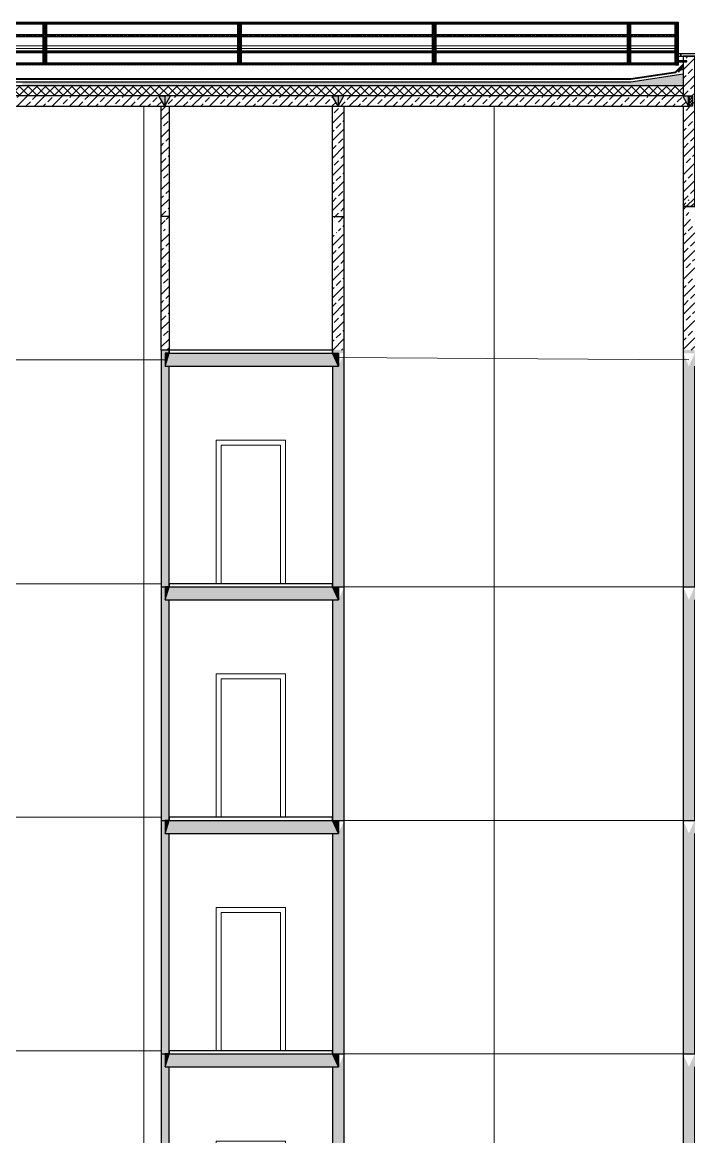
# Model space of a CAD drawing. Header units: millimetres. Extents: x -10163 to 1081624, y -5450 to 230390.
# Drawn here: x 373982 to 384250, y 87268 to 104442 of the extents above; entities that cross this region are included whole.
import ezdxf

# ---------------------------------------------------------------- set-up
doc = ezdxf.new("R2010")
doc.units = ezdxf.units.MM
doc.linetypes.add('Штрих-пунктир', pattern=[24, 20, -1.5, 1, -1.5])
doc.layers.add('0.09', color=40, linetype='Continuous', lineweight=9)
doc.layers.add('0.3', color=40, linetype='Continuous', lineweight=30)
doc.layers.add('0л_штриховка', color=7, linetype='Continuous', lineweight=9, transparency=0.2)
for name, color, linetype in [('0разрез', 7, 'Continuous'), ('Кровля', 92, 'Continuous'), ('норм двкри', 60, 'Continuous'), ('Оси 2', 253, 'Continuous'), ('Перекрытия', 100, 'Continuous'), ('Стены1', 120, 'Continuous')]:
    doc.layers.add(name, color=color, linetype=linetype)
pattern_1 = [(37.5, (330, 0), (-0.16000313, 4.894132373), [0, -3.8608, 0, -4.318, 0, -4.1275]), (7.5, (330, 0), (4.49523283, 7.16825101), [0, -2.0828, 0, -3.4798, 0, -1.3335]), (327.5, (326.876, 0), (7.909923702, 0.014371847), [0, -1.27, 0, -4.572, 0, -5.969]), (317.5, (326.876, 0), (7.63556452, 2.22929323), [0, -0.635, 0, -2.9972, 0, -3.429])]
pattern_2 = [(37.5, (330, -3600), (-0.16000313, 4.894132373), [0, -3.8608, 0, -4.318, 0, -4.1275]), (7.5, (330, -3600), (4.49523283, 7.16825101), [0, -2.0828, 0, -3.4798, 0, -1.3335]), (327.5, (326.876, -3600), (7.909923702, 0.014371847), [0, -1.27, 0, -4.572, 0, -5.969]), (317.5, (326.876, -3600), (7.63556452, 2.22929323), [0, -0.635, 0, -2.9972, 0, -3.429])]
pattern_3 = [(37.5, (0, -3600), (-0.16000313, 4.894132373), [0, -3.8608, 0, -4.318, 0, -4.1275]), (7.5, (0, -3600), (4.49523283, 7.16825101), [0, -2.0828, 0, -3.4798, 0, -1.3335]), (327.5, (-3.124, -3600), (7.909923702, 0.014371847), [0, -1.27, 0, -4.572, 0, -5.969]), (317.5, (-3.124, -3600), (7.63556452, 2.22929323), [0, -0.635, 0, -2.9972, 0, -3.429])]

# ---------------------------------------------------------------- blocks, each defined once
blk = doc.blocks.new('типовой')
h = blk.add_hatch()
h.set_pattern_fill('AR-SAND', color=256, scale=0.1)
h.set_pattern_definition(pattern_1)
h.paths.add_polyline_path([(380185, 63586), (380125, 63586), (380125, 63386)])
h = blk.add_hatch()
h.set_pattern_fill('AR-SAND', color=256, scale=0.1)
h.set_pattern_definition(pattern_1)
h.paths.add_polyline_path([(380185, 63586), (380125, 63586), (380125, 63386)])
h = blk.add_hatch()
h.set_pattern_fill('AR-SAND', color=256, scale=0.1)
h.set_pattern_definition(pattern_1)
h.paths.add_polyline_path([(380185, 63586), (380125, 63586), (380125, 63386)])
h = blk.add_hatch()
h.set_pattern_fill('AR-SAND', color=256, scale=0.1)
h.paths.add_polyline_path([(382795, 63586), (382705, 63586), (382795, 63386)])
h = blk.add_hatch()
h.set_pattern_fill('AR-SAND', color=256, scale=0.1)
h.paths.add_polyline_path([(382795, 63386), (382795, 63586), (382705, 63586)])
h = blk.add_hatch()
h.set_pattern_fill('AR-SAND', color=256, scale=0.1)
h.paths.add_polyline_path([(382795, 63386), (382795, 63586), (382705, 63586)])
h = blk.add_hatch()
h.set_pattern_fill('AR-SAND', color=256, scale=0.1)
h.set_pattern_definition(pattern_2)
h.paths.add_polyline_path([(380185, 59986), (380125, 59986), (380125, 59786)])
h = blk.add_hatch()
h.set_pattern_fill('AR-SAND', color=256, scale=0.1)
h.set_pattern_definition(pattern_2)
h.paths.add_polyline_path([(380185, 59986), (380125, 59986), (380125, 59786)])
h = blk.add_hatch()
h.set_pattern_fill('AR-SAND', color=256, scale=0.1)
h.set_pattern_definition(pattern_2)
h.paths.add_polyline_path([(380185, 59986), (380125, 59986), (380125, 59786)])
h = blk.add_hatch()
h.set_pattern_fill('AR-SAND', color=256, scale=0.1)
h.set_pattern_definition(pattern_3)
h.paths.add_polyline_path([(382795, 59986), (382705, 59986), (382795, 59786)])
h = blk.add_hatch()
h.set_pattern_fill('AR-SAND', color=256, scale=0.1)
h.set_pattern_definition(pattern_3)
h.paths.add_polyline_path([(382795, 59786), (382795, 59986), (382705, 59986)])
h = blk.add_hatch()
h.set_pattern_fill('AR-SAND', color=256, scale=0.1)
h.set_pattern_definition(pattern_3)
h.paths.add_polyline_path([(382795, 59786), (382795, 59986), (382705, 59986)])
at = {"layer": '0л_штриховка', "lineweight": 9}
h = blk.add_hatch(dxfattribs=at)
h.set_pattern_fill('ANSI36', color=256, scale=30)
h.paths.add_polyline_path([(390505, 63586), (388285, 63586), (388195, 63386), (390595, 63386)])
h.paths.add_polyline_path([(393505, 63586), (390685, 63586), (390595, 63386), (393595, 63386)])
h.paths.add_polyline_path([(395010, 63586), (393685, 63586), (393595, 63386), (395100, 63386)])
h.paths.add_polyline_path([(393685, 63386), (393595, 63386), (393505, 63386), (393505, 59986), (393685, 59986), (393685, 60033)])
h.paths.add_polyline_path([(390685, 63386), (390595, 63386), (390505, 63386), (390505, 59986), (390685, 59986), (390685, 60033)])
h.paths.add_polyline_path([(390685, 63633), (390505, 63633), (390505, 63586), (390595, 63586), (390685, 63586)])
h.paths.add_polyline_path([(393685, 63633), (393505, 63633), (393505, 63586), (393595, 63586), (393685, 63586)])
h.paths.add_polyline_path([(382705, 63586), (380185, 63586), (380125, 63386), (382795, 63386)])
h.paths.add_polyline_path([(380185, 63386), (380125, 63386), (380125, 63586), (380185, 63586), (380185, 63633), (380065, 63633), (380065, 59986), (380185, 59986)])
h.paths.add_polyline_path([(382885, 63586), (382795, 63386), (382705, 63386), (382705, 59986), (382885, 59986)])
h.paths.add_polyline_path([(388285, 63386), (388195, 63386), (388105, 63586), (388105, 59986), (388285, 59986)])
h.paths.add_polyline_path([(388285, 63586), (388285, 63633), (388105, 63633), (388105, 63586), (388195, 63586)])
h.paths.add_polyline_path([(382885, 63586), (382885, 63633), (382705, 63633), (382705, 63586), (382795, 63586)])
blk.add_line((382795, 63386), (382705, 63586))
blk.add_line((382795, 63386), (382705, 63586))
blk.add_line((382795, 63386), (382705, 63586))
for points in [[(380185, 63586), (380125, 63586), (380125, 63386), (380185, 63586)], [(380185, 63586), (380125, 63586), (380125, 63386), (380185, 63586)], [(380185, 63586), (380125, 63586), (380125, 63386), (380185, 63586)], [(382705, 63586), (382795, 63586), (382795, 63386), (382705, 63586)], [(382705, 63586), (382795, 63586), (382795, 63386), (382705, 63586)], [(382705, 63586), (382795, 63586), (382795, 63386), (382705, 63586)], [(380185, 59986), (380125, 59986), (380125, 59786), (380185, 59986)], [(380185, 59986), (380125, 59986), (380125, 59786), (380185, 59986)], [(380185, 59986), (380125, 59986), (380125, 59786), (380185, 59986)], [(382705, 59986), (382795, 59986), (382795, 59786), (382705, 59986)], [(382705, 59986), (382795, 59986), (382795, 59786), (382705, 59986)], [(382705, 59986), (382795, 59986), (382795, 59786), (382705, 59986)]]:
    blk.add_lwpolyline(points)
at = {"layer": '0.09', "lineweight": 9}
for p, q in [((380065, 60033), (377485, 60033)), ((380065, 60033), (377485, 60033)), ((380065, 60033), (377485, 60033)), ((382885, 59986), (388105, 59986)), ((382885, 59986), (388105, 59986)), ((382885, 59986), (388105, 59986))]:
    blk.add_line(p, q, dxfattribs=at)
at = {"layer": '0.3', "lineweight": 30}
for points in [[(380065, 63633), (380065, 59986), (380185, 59986), (380185, 63386)], [(380065, 63633), (380065, 59986), (380185, 59986), (380185, 63386)], [(380065, 63633), (380065, 59986), (380185, 59986), (380185, 63386)], [(382705, 63386), (382705, 59986), (382885, 59986), (382885, 63633)], [(388105, 63633), (388105, 59986), (388285, 59986), (388285, 63386)], [(380125, 63386), (382795, 63386), (382795, 63386)], [(380125, 59786), (382795, 59786), (382795, 59786)], [(380125, 59786), (382795, 59786), (382795, 59786)], [(380125, 59786), (382795, 59786), (382795, 59786)]]:
    blk.add_lwpolyline(points, dxfattribs=at)
for points in [[(380185, 63586), (382705, 63586), (382705, 63633), (380185, 63633)], [(380185, 63586), (382705, 63586), (382705, 63633), (380185, 63633)], [(380185, 63586), (382705, 63586), (382705, 63633), (380185, 63633)], [(380185, 59986), (382705, 59986), (382705, 60033), (380185, 60033)], [(380185, 59986), (382705, 59986), (382705, 60033), (380185, 60033)], [(380185, 59986), (382705, 59986), (382705, 60033), (380185, 60033)], [(380185, 59986), (382705, 59986), (382705, 60033), (380185, 60033)], [(380185, 59986), (382705, 59986), (382705, 60033), (380185, 60033)], [(380185, 59986), (382705, 59986), (382705, 60033), (380185, 60033)]]:
    blk.add_lwpolyline(points, close=True, dxfattribs=at)
at = {"layer": 'норм двкри', "lineweight": 9}
for p, q in [((380911, 62243), (380911, 60033)), ((381978, 62243), (380911, 62243)), ((380911, 62243), (380911, 60033)), ((381978, 62243), (380911, 62243)), ((380911, 62243), (380911, 60033)), ((381978, 62243), (380911, 62243)), ((380911, 62243), (380911, 60033)), ((381978, 62243), (380911, 62243)), ((380911, 62243), (380911, 60033)), ((381978, 62243), (380911, 62243)), ((380911, 62243), (380911, 60033)), ((381978, 62243), (380911, 62243)), ((381978, 60033), (381978, 62243)), ((381978, 60033), (381978, 62243)), ((381978, 60033), (381978, 62243)), ((381978, 60033), (381978, 62243)), ((381978, 60033), (381978, 62243)), ((381978, 60033), (381978, 62243)), ((380987, 60033), (380987, 62167)), ((380987, 62167), (381902, 62167)), ((380987, 60033), (380987, 62167)), ((380987, 62167), (381902, 62167)), ((380987, 60033), (380987, 62167)), ((380987, 62167), (381902, 62167)), ((380987, 60033), (380987, 62167)), ((380987, 62167), (381902, 62167)), ((380987, 60033), (380987, 62167)), ((380987, 62167), (381902, 62167)), ((380987, 60033), (380987, 62167)), ((380987, 62167), (381902, 62167)), ((381902, 62167), (381902, 60033)), ((381902, 62167), (381902, 60033)), ((381902, 62167), (381902, 60033)), ((381902, 62167), (381902, 60033)), ((381902, 62167), (381902, 60033)), ((381902, 62167), (381902, 60033))]:
    blk.add_line(p, q, dxfattribs=at)
at = {"layer": 'Перекрытия'}
for points in [[(380485, 63586), (382795, 63586)], [(380485, 63586), (382795, 63586)], [(380485, 63586), (382795, 63586)], [(380125, 63386), (382795, 63386), (382795, 63386)], [(380125, 63386), (382795, 63386), (382795, 63386)]]:
    blk.add_lwpolyline(points, dxfattribs=at)
at = {"layer": 'Стены1'}
for points in [[(380185, 63586), (380185, 63633)], [(380185, 63586), (380185, 63633)], [(380185, 63586), (380185, 63633)], [(382705, 63633), (382705, 63586)], [(382705, 63633), (382705, 63586)], [(382705, 63386), (382705, 59986), (382885, 59986), (382885, 63633)], [(382705, 63633), (382705, 63586)], [(382705, 63386), (382705, 59986), (382885, 59986), (382885, 63633)], [(388105, 63633), (388105, 59986), (388285, 59986), (388285, 63386)], [(388105, 63633), (388105, 59986), (388285, 59986), (388285, 63386)]]:
    blk.add_lwpolyline(points, dxfattribs=at)

msp = doc.modelspace()

# ---------------------------------------------------------------- hatches: boundary and pattern name
h = msp.add_hatch()
h.set_pattern_fill('AR-SAND', color=256, scale=0.1)
h.set_pattern_definition([(37.5, (-3941.5343, -242.9777), (-0.16000313, 4.894132373), [0, -3.8608, 0, -4.318, 0, -4.1275]), (7.5, (-3941.5343, -242.9777), (4.49523283, 7.16825101), [0, -2.0828, 0, -3.4798, 0, -1.3335]), (327.5, (-3944.6585, -242.9777), (7.909923702, 0.014371847), [0, -1.27, 0, -4.572, 0, -5.969]), (317.5, (-3944.6585, -242.978), (7.63556452, 2.22929323), [0, -0.635, 0, -2.9972, 0, -3.429])])
h.paths.add_polyline_path([(368141.947, 103307.77), (368141.947, 103307.78), (368053.024, 103307.78), (368053.024, 103149.429)])
h.paths.add_polyline_path([(373451.952, 103307.78), (373362.097, 103307.78), (373451.952, 103147.78)])
h.paths.add_polyline_path([(376177.596, 103307.78), (376087.741, 103307.78), (376177.596, 103147.78)])
h.paths.add_polyline_path([(376267.451, 103307.78), (376177.596, 103307.78), (376177.596, 103147.78)])
h.paths.add_polyline_path([(378847.595, 103307.78), (378757.734, 103307.78), (378847.589, 103147.78), (378847.595, 103147.78)])
h.paths.add_polyline_path([(378937.455, 103307.78), (378847.595, 103307.78), (378847.595, 103147.78), (378847.6, 103147.78)])
h.paths.add_polyline_path([(384247.451, 103308.038), (384163.024, 103308.038), (384163.024, 103307.78), (384163.024, 103298.115), (384247.451, 103147.78), (384247.451, 103147.78)])
h.paths.add_polyline_path([(378853.024, 55937.597), (378853.024, 56137.855), (378763.024, 56137.855)])
h = msp.add_hatch()
h.set_pattern_fill('ANSI37', color=256, scale=10)
h.set_pattern_definition([(45, (-3941.534, -242.978), (-22.4506403, 22.4506403), []), (135, (-3941.534, -242.978), (-22.4506403, -22.4506403), [])])
h.paths.add_polyline_path([(384308.439, 103308.038), (384247.451, 103308.038), (384247.451, 103147.78), (384308.439, 103147.78)])
at = {"layer": '0.09', "transparency": 33554508}
h = msp.add_hatch(dxfattribs=at)
h.set_pattern_fill('ANSI31', color=256, scale=5)
h.set_pattern_definition([(45, (-3941.534, -123.051), (-11.22532015, 11.22532015), [])])
h.paths.add_polyline_path([(384035.129, 104442.418), (368299.666, 104442.418), (368299.666, 104411.147), (384035.129, 104411.147)])
h.paths.add_polyline_path([(384035.129, 104251.928), (368299.666, 104251.928), (368299.666, 104220.658), (384035.129, 104220.658)])
h.paths.add_polyline_path([(384035.129, 104000.458), (368299.666, 104000.458), (368299.666, 103969.188), (384035.129, 103969.188)])
h.paths.add_polyline_path([(384035.129, 103814.222), (368299.666, 103814.222), (368299.666, 103782.951), (384035.129, 103782.951)])
h.paths.add_polyline_path([(384093.598, 104442.418), (384035.129, 104442.418), (384035.129, 103782.951), (384093.598, 103782.951), (384093.598, 103831.329), (384068.379, 103831.329), (384068.379, 103850.3), (384093.598, 103850.3)])
h.paths.add_polyline_path([(368299.666, 104442.418), (368241.197, 104442.418), (368241.197, 103850.3), (368266.416, 103850.3), (368266.416, 103831.329), (368241.197, 103831.329), (368241.197, 103782.951), (368299.666, 103782.951), (368299.666, 103814.222)])
h = msp.add_hatch(dxfattribs=at)
h.set_pattern_fill('ANSI31', color=256, scale=5)
h.set_pattern_definition([(45, (-941.534, -123.051), (-11.22532015, 11.22532015), [])])
h.paths.add_polyline_path([(374359.636, 104411.147), (374299.666, 104411.147), (374299.666, 104251.928), (374359.636, 104251.928)])
h.paths.add_polyline_path([(374359.636, 104220.658), (374299.666, 104220.658), (374299.666, 104078.436), (374359.636, 104078.436)])
h.paths.add_polyline_path([(374359.636, 103969.188), (374299.666, 103969.188), (374299.666, 103814.222), (374359.636, 103814.222)])
h.paths.add_polyline_path([(374359.636, 104037.907), (374299.666, 104037.907), (374299.666, 104000.458), (374359.636, 104000.458)])
h.paths.add_polyline_path([(374359.636, 104078.436), (374299.666, 104078.436), (374299.666, 104037.907), (374359.636, 104037.907)])
at = {"layer": '0.09', "transparency": 33554559}
h = msp.add_hatch(dxfattribs=at)
h.set_pattern_fill('ANSI31', color=256, scale=5)
h.set_pattern_definition([(45, (2058.466, -123.051), (-11.22532015, 11.22532015), [])])
h.paths.add_polyline_path([(377359.636, 104411.147), (377299.666, 104411.147), (377299.666, 104251.928), (377359.636, 104251.928)])
h.paths.add_polyline_path([(377359.636, 104220.658), (377299.666, 104220.658), (377299.666, 104078.436), (377359.636, 104078.436)])
h.paths.add_polyline_path([(377359.636, 103969.188), (377299.666, 103969.188), (377299.666, 103814.222), (377359.636, 103814.222)])
h.paths.add_polyline_path([(377359.636, 104037.907), (377299.666, 104037.907), (377299.666, 104000.458), (377359.636, 104000.458)])
h.paths.add_polyline_path([(377359.636, 104078.436), (377299.666, 104078.436), (377299.666, 104037.907), (377359.636, 104037.907)])
h = msp.add_hatch(dxfattribs=at)
h.set_pattern_fill('ANSI31', color=256, scale=5)
h.set_pattern_definition([(45, (5058.466, -123.051), (-11.22532015, 11.22532015), [])])
h.paths.add_polyline_path([(380359.636, 104411.147), (380299.666, 104411.147), (380299.666, 104251.928), (380359.636, 104251.928)])
h.paths.add_polyline_path([(380359.636, 104220.658), (380299.666, 104220.658), (380299.666, 104078.436), (380359.636, 104078.436)])
h.paths.add_polyline_path([(380359.636, 103969.188), (380299.666, 103969.188), (380299.666, 103814.222), (380359.636, 103814.222)])
h.paths.add_polyline_path([(380359.636, 104037.907), (380299.666, 104037.907), (380299.666, 104000.458), (380359.636, 104000.458)])
h.paths.add_polyline_path([(380359.636, 104078.436), (380299.666, 104078.436), (380299.666, 104037.907), (380359.636, 104037.907)])
at = {"layer": '0.09', "transparency": 33554508}
h = msp.add_hatch(dxfattribs=at)
h.set_pattern_fill('ANSI31', color=256, scale=5)
h.set_pattern_definition([(45, (8058.466, -123.051), (-11.22532015, 11.22532015), [])])
h.paths.add_polyline_path([(383359.636, 104411.147), (383299.666, 104411.147), (383299.666, 104251.928), (383359.636, 104251.928)])
h.paths.add_polyline_path([(383359.636, 104220.658), (383299.666, 104220.658), (383299.666, 104078.436), (383359.636, 104078.436)])
h.paths.add_polyline_path([(383359.636, 103969.188), (383299.666, 103969.188), (383299.666, 103814.222), (383359.636, 103814.222)])
h.paths.add_polyline_path([(383359.636, 104037.907), (383299.666, 104037.907), (383299.666, 104000.458), (383359.636, 104000.458)])
h.paths.add_polyline_path([(383359.636, 104078.436), (383299.666, 104078.436), (383299.666, 104037.907), (383359.636, 104037.907)])
at = {"layer": '0.3'}
h = msp.add_hatch(dxfattribs=at)
h.set_pattern_fill('AR-SAND', color=256, angle=45)
h.set_pattern_definition([(82.5, (294415.528, 34684.276), (-35.738135, 33.475349), [0, -38.608, 0, -43.18, 0, -41.275]), (52.5, (294415.53, 34684.276), (-18.901093, 82.473285), [0, -20.828, 0, -34.798, 0, -13.335]), (12.5, (294393.436, 34662.185), (55.829983, 56.033231), [0, -12.7, 0, -45.72, 0, -59.69]), (2.5, (294393.436, 34662.185), (38.22811, 69.75508), [0, -6.35, 0, -29.972, 0, -34.29])])
h.paths.add_polyline_path([(384170.462, 103789.367), (384170.462, 103686.371), (384051.794, 103668.503)])
at = {"layer": '0л_штриховка', "ltscale": 0.3}
h = msp.add_hatch(dxfattribs=at)
h.set_pattern_fill('ANSI37', color=256, scale=30)
h.paths.add_polyline_path([(367941.947, 104037.907), (367771.947, 104037.907), (367771.947, 102990.145), (367941.947, 102990.145)])
h.paths.add_polyline_path([(367941.947, 102790.145), (367771.947, 102790.145), (367771.947, 101555.538), (367941.947, 101555.538)])
h.paths.add_polyline_path([(375694.451, 103467.78), (368141.952, 103467.78), (368141.952, 103308.038), (375734.272, 103308.038, 0.007878476)])
h.paths.add_polyline_path([(384163.024, 103467.78), (375694.451, 103467.78, -0.007878476), (375734.272, 103308.038), (376087.596, 103308.038), (376087.596, 103308.038), (376177.596, 103308.038), (384163.024, 103308.038)])
h = msp.add_hatch(dxfattribs=at)
h.set_pattern_fill('ANSI33', color=256, scale=30)
h.paths.add_polyline_path([(384343.024, 103917.981), (384163.024, 103917.981), (384163.024, 103850.3), (384223.026, 103850.3), (384223.026, 103831.329), (384163.024, 103831.329), (384163.024, 103797.176), (384164.554, 103798.713), (384164.554, 103467.78), (384163.024, 103467.78), (384163.024, 103308.038), (384247.451, 103308.038), (384308.439, 103308.038), (384308.439, 103147.78), (384247.451, 103147.78), (384163.024, 103147.78), (384163.024, 101602.303), (384343.024, 101602.303)])
h = msp.add_hatch(dxfattribs=at)
h.set_pattern_fill('GRAVEL', color=256, scale=5)
h.paths.add_polyline_path([(380931.721, 103523.88), (380931.721, 103467.78), (384163.024, 103467.78), (384163.024, 103646.427), (383357.879, 103523.88)])
h = msp.add_hatch(dxfattribs=at)
h.set_pattern_fill('GRAVEL', color=256, scale=5)
h.paths.add_polyline_path([(380931.447, 103523.179), (373983.002, 103523.179), (373983.002, 103467.78), (380931.447, 103467.78)])
h = msp.add_hatch(dxfattribs=at)
h.set_pattern_fill('ANSI33', color=256, scale=30)
h.paths.add_polyline_path([(373362.097, 103307.78), (368141.952, 103307.78), (368053.024, 103149.429), (368053.024, 103147.522), (373363.024, 103147.78), (373451.952, 103147.78)])
h.paths.add_polyline_path([(376093.169, 103307.78), (373541.807, 103307.78), (373451.952, 103147.78), (373543.024, 103147.78), (384247.451, 103147.78), (384157.596, 103307.78), (378932.023, 103307.78), (378847.596, 103157.445), (378763.169, 103307.78), (376262.023, 103307.78), (376177.596, 103157.445)])
h = msp.add_hatch(dxfattribs=at)
h.set_pattern_fill('ANSI33', color=256, scale=30)
h.paths.add_polyline_path([(376243.024, 101201.786), (376183.024, 101201.786), (376183.024, 101402.045), (376243.024, 101402.045), (376243.024, 101449.157), (376123.024, 101449.157), (376123.024, 99390.143), (376243.024, 99390.143)])
h.paths.add_polyline_path([(376243.024, 103147.78), (376123.024, 103147.78), (376123.024, 101449.157), (376243.024, 101449.157)])
h.paths.add_polyline_path([(378943.469, 103147.758), (378763.024, 103147.78), (378763.024, 101449.157), (378943.268, 101449.135)])
h.paths.add_polyline_path([(378943.268, 101449.135), (378763.024, 101449.157), (378763.024, 101402.045), (378853.024, 101402.045), (378853.024, 101201.786), (378763.024, 101201.786), (378763.024, 99390.143), (378943.024, 99390.143)])
h = msp.add_hatch(dxfattribs=at)
h.set_pattern_fill('ANSI33', color=256, scale=30)
h.paths.add_polyline_path([(384253.024, 101602.303), (384163.024, 101602.303), (384163.024, 99390.143), (384343.024, 99390.143), (384343.024, 101329.493), (384343.024, 101402.045), (384253.024, 101402.045)])
at = {"layer": '0разрез'}
h = msp.add_hatch(dxfattribs=at)
h.set_pattern_fill('ANSI33', color=256, scale=30)
h.set_pattern_definition([(45, (-3941.53, -242.98), (-134.70384, 134.70384), []), (45, (-3806.83, -242.98), (-134.70384, 134.70384), [95.25, -47.625])])
h.paths.add_polyline_path([(384343.024, 101704.897), (384163.024, 101704.897), (384163.024, 101602.303), (384343.024, 101602.303)])
at = {"layer": 'Кровля'}
h = msp.add_hatch(color=256, dxfattribs=at)
h.dxf.hatch_style = 1
h.paths.add_polyline_path([(384192.843, 103850.3), (384223.026, 103850.3), (384223.026, 103831.329), (384192.843, 103831.329)])
h.paths.add_polyline_path([(384093.598, 103850.3), (384192.843, 103850.3), (384192.843, 103831.329), (384093.598, 103831.329)])
h.paths.add_polyline_path([(384068.379, 103850.3), (384093.598, 103850.3), (384093.598, 103831.329), (384068.379, 103831.329)])

# ---------------------------------------------------------------- linework, layer by layer
for points in [[(376087.596, 103308.038), (376177.596, 103308.038), (376177.596, 103147.78), (376087.596, 103308.038)], [(376267.596, 103308.038), (376177.596, 103308.038), (376177.596, 103147.78), (376267.596, 103308.038)], [(378757.595, 103308.028), (378847.595, 103308.028), (378847.595, 103147.77), (378757.595, 103308.028)], [(378937.595, 103308.028), (378847.595, 103308.028), (378847.595, 103147.77), (378937.595, 103308.028)], [(384157.451, 103308.038), (384247.451, 103308.038), (384247.451, 103147.78), (384157.451, 103308.038)]]:
    msp.add_lwpolyline(points)
at = {"layer": '0.09'}
for p, q in [((384253.024, 99242.903), (378823.024, 99276.279)), ((376183.024, 99242.903), (373543.024, 99242.903))]:
    msp.add_line(p, q, dxfattribs=at)
at = {"layer": '0.09', "transparency": 33554508}
for points in [[(384035.129, 104442.418), (368299.666, 104442.418), (368299.666, 104411.147), (384035.129, 104411.147)], [(384093.598, 103782.951), (384035.129, 103782.951), (384035.129, 104442.418), (384093.598, 104442.418)], [(384035.129, 104251.928), (368299.666, 104251.928), (368299.666, 104220.658), (384035.129, 104220.658)], [(374299.666, 103814.222), (374359.636, 103814.222), (374359.636, 104411.147), (374299.666, 104411.147)], [(383299.666, 103814.222), (383359.636, 103814.222), (383359.636, 104411.147), (383299.666, 104411.147)], [(384035.129, 104000.458), (368299.666, 104000.458), (368299.666, 103969.188), (384035.129, 103969.188)], [(384035.129, 103816.64), (368299.666, 103816.64), (368299.666, 103785.369), (384035.129, 103785.369)]]:
    msp.add_lwpolyline(points, close=True, dxfattribs=at)
at = {"layer": '0.09', "transparency": 33554559}
for points in [[(377299.666, 103814.222), (377359.636, 103814.222), (377359.636, 104411.147), (377299.666, 104411.147)], [(380299.666, 103814.222), (380359.636, 103814.222), (380359.636, 104411.147), (380299.666, 104411.147)]]:
    msp.add_lwpolyline(points, close=True, dxfattribs=at)
at = {"layer": '0.09', "transparency": 33554508}
for points in [[(384035.129, 104078.436), (368299.666, 104078.436)], [(368299.666, 104037.907), (384035.129, 104037.907)], [(368299.666, 104037.907), (384035.129, 104037.907)]]:
    msp.add_lwpolyline(points, dxfattribs=at)
at = {"layer": '0.3', "lineweight": 30}
for p, q in [((384164.554, 103798.713), (384044.822, 103678.497)), ((384164.554, 103783.35), (384051.794, 103668.503)), ((368955.37, 103575.631), (383357.045, 103575.645)), ((383357.045, 103575.645), (384044.822, 103678.497)), ((383357.045, 103563.823), (384052.666, 103669.391)), ((368955.369, 103563.88), (383357.032, 103563.835)), ((373174.444, 103523.88), (383357.045, 103523.893)), ((373543.024, 103147.78), (384247.451, 103147.78)), ((378763.024, 101370.188), (378763.024, 103147.78)), ((378943.024, 99390.143), (378943.469, 103147.78)), ((378763.024, 99390.143), (378763.024, 101370.188))]:
    msp.add_line(p, q, dxfattribs=at)
at = {"layer": '0.3'}
msp.add_line((383357.045, 103523.893), (384164.554, 103646.441), dxfattribs=at)
at = {"layer": '0.3', "lineweight": 30}
for points in [[(384127.223, 103917.981), (384668.664, 103917.981), (384668.664, 103958.509), (384127.223, 103958.509)], [(368141.952, 103467.78), (384163.024, 103467.78), (384163.024, 103308.038), (368141.952, 103308.038)], [(384247.451, 103308.038), (384308.439, 103308.038), (384308.439, 103147.78), (384247.451, 103147.78)]]:
    msp.add_lwpolyline(points, close=True, dxfattribs=at)
for points in [[(384163.024, 103147.78), (384163.024, 101602.303), (384343.024, 101602.303), (384343.024, 103917.981), (384163.024, 103917.981), (384163.024, 103298.115)], [(376243.024, 101402.045), (376243.024, 99390.143), (376123.024, 99390.143), (376123.024, 103147.78)], [(376243.024, 103147.78), (376243.024, 101402.045)], [(384343.024, 101602.303), (384343.024, 101602.303), (384163.024, 101602.303), (384163.024, 99390.143)]]:
    msp.add_lwpolyline(points, dxfattribs=at)
at = {"layer": '0разрез'}
for p, q in [((384164.554, 103798.713), (384164.554, 103467.793)), ((383357.045, 103523.893), (384164.554, 103646.441)), ((368141.952, 103467.78), (384163.024, 103467.78)), ((384163.024, 103467.78), (384163.024, 103307.78)), ((384163.024, 103307.78), (368141.952, 103307.78)), ((384163.024, 103307.78), (368141.952, 103307.78)), ((376123.024, 103147.78), (376243.024, 103147.78)), ((378763.024, 103147.78), (378943.469, 103147.758)), ((376243.024, 101449.157), (376123.024, 101449.157)), ((378763.024, 101449.157), (378943.268, 101449.135))]:
    msp.add_line(p, q, dxfattribs=at)
at = {"layer": 'Кровля'}
for points in [[(384093.598, 103917.981), (384127.223, 103917.981), (384127.223, 103958.509), (384093.598, 103958.509)], [(384093.598, 103917.981), (384163.024, 103917.981)]]:
    msp.add_lwpolyline(points, dxfattribs=at)
msp.add_lwpolyline([(384068.379, 103831.329), (384223.026, 103831.329), (384223.026, 103850.3), (384068.379, 103850.3)], close=True, dxfattribs=at)
at = {"layer": 'Оси 2', "linetype": 'Штрих-пунктир', "lineweight": 9}
for p, q in [((375853.024, 50020.924), (375853.024, 103147.78)), ((381253.024, 50020.924), (381253.024, 103147.78))]:
    msp.add_line(p, q, dxfattribs=at)
at = {"layer": 'Стены1'}
msp.add_lwpolyline([(384343.024, 101602.303), (384163.024, 101602.303)], dxfattribs=at)

# ---------------------------------------------------------------- block references
at = {"layer": 'Перекрытия'}
for p in [(-3941.534, 35757.022), (-3941.534, 32157.022), (-3941.534, 28557.022), (-3941.534, 24957.022)]:
    msp.add_blockref('типовой', p, dxfattribs=at)

doc.saveas('drawing.dxf')
